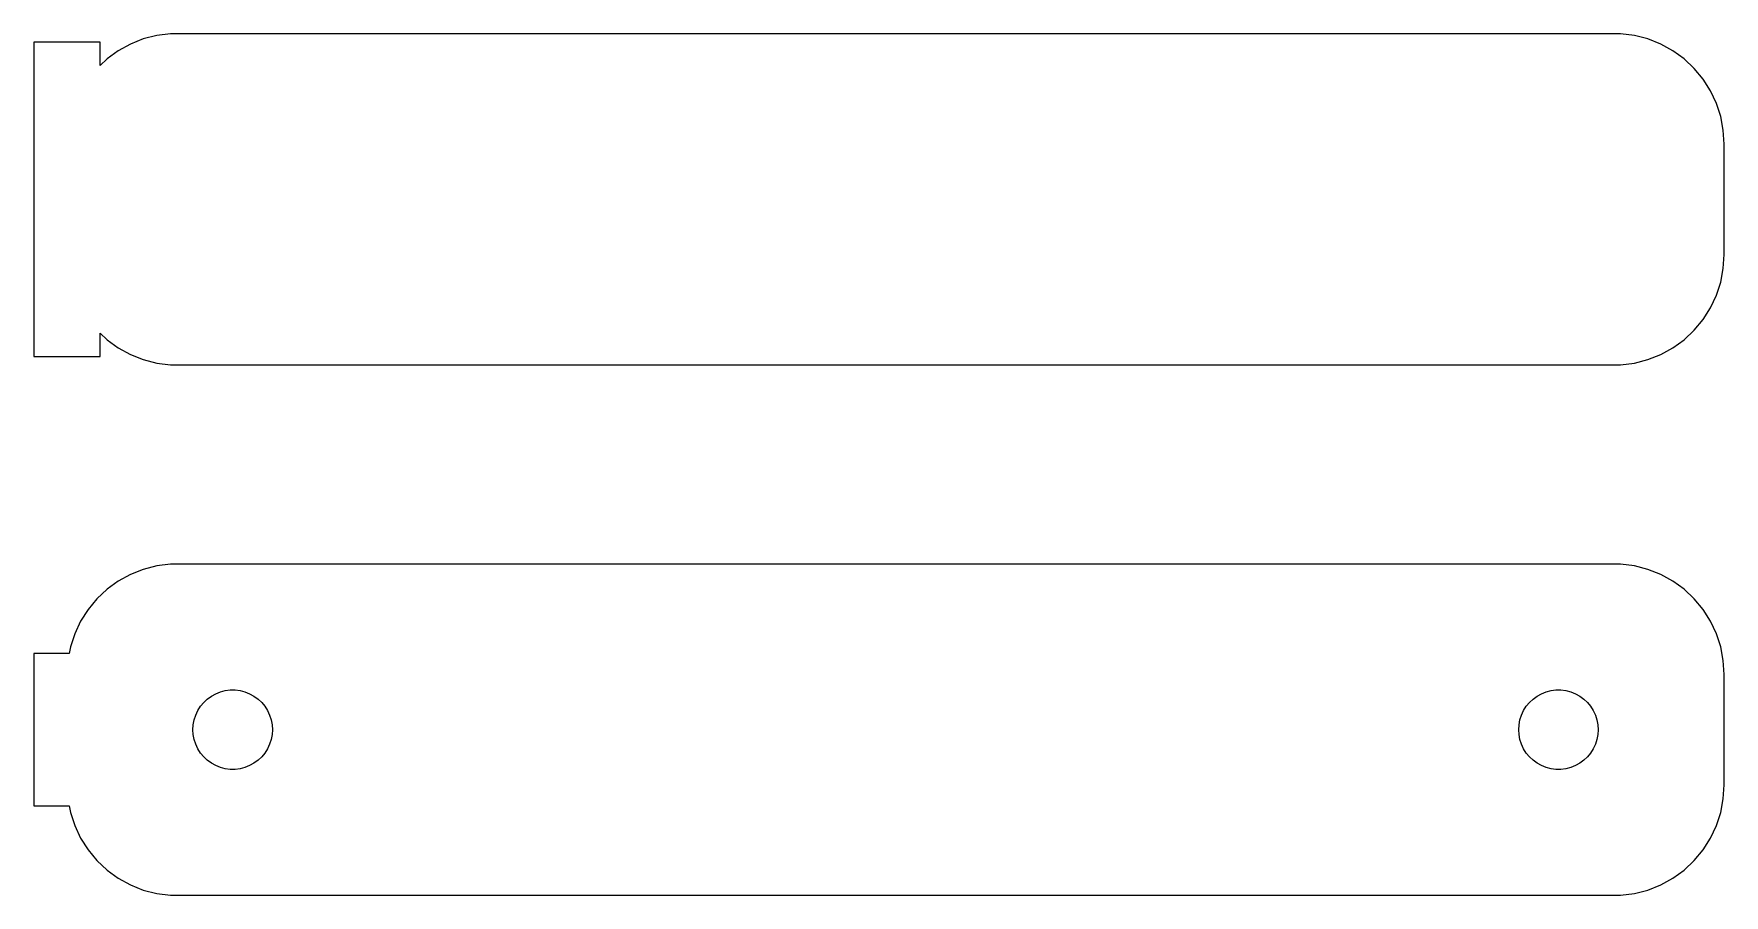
# Model space of a CAD drawing. Header units: metres. Extents: x -39 to 37.5, y 16.5 to 55.5.
import ezdxf

# ---------------------------------------------------------------- set-up
doc = ezdxf.new("R2010")
doc.units = ezdxf.units.M

msp = doc.modelspace()

# ---------------------------------------------------------------- linework, layer by layer
for p, q in [((-36, 55.1148), (-39, 55.1148)), ((-39, 55.1148), (-39, 40.8852)), ((-36, 54.0587), (-36, 55.1148)), ((-34.0451, 55.2553), (-34.6289, 55.0241)), ((-33.4369, 55.4114), (-34.0451, 55.2553)), ((-32.8139, 55.4901), (-33.4369, 55.4114)), ((32.8139, 55.4901), (-32.8139, 55.4901)), ((33.4369, 55.4114), (32.8139, 55.4901)), ((34.0451, 55.2553), (33.4369, 55.4114)), ((34.6289, 55.0241), (34.0451, 55.2553)), ((-35.6871, 54.3526), (-36, 54.0587)), ((-35.1791, 54.7216), (-35.6871, 54.3526)), ((-34.6289, 55.0241), (-35.1791, 54.7216)), ((35.1791, 54.7216), (34.6289, 55.0241)), ((35.6871, 54.3526), (35.1791, 54.7216)), ((36.1448, 53.9227), (35.6871, 54.3526)), ((36.5451, 53.4389), (36.1448, 53.9227)), ((36.8815, 52.9088), (36.5451, 53.4389)), ((37.1489, 52.3406), (36.8815, 52.9088)), ((37.3429, 51.7434), (37.1489, 52.3406)), ((37.4606, 51.1267), (37.3429, 51.7434)), ((37.5, 50.5), (37.4606, 51.1267)), ((37.5, 45.5), (37.5, 50.5)), ((37.4606, 44.8733), (37.5, 45.5)), ((37.3429, 44.2566), (37.4606, 44.8733)), ((36.8815, 43.0912), (37.1489, 43.6594)), ((37.1489, 43.6594), (37.3429, 44.2566)), ((36.5451, 42.5611), (36.8815, 43.0912)), ((35.6871, 41.6474), (36.1448, 42.0773)), ((36.1448, 42.0773), (36.5451, 42.5611)), ((-36, 40.8852), (-36, 41.9413)), ((-36, 41.9413), (-35.6871, 41.6474)), ((-35.6871, 41.6474), (-35.1791, 41.2784)), ((35.1791, 41.2784), (35.6871, 41.6474)), ((-39, 40.8852), (-36, 40.8852)), ((-35.1791, 41.2784), (-34.6289, 40.9759)), ((-34.6289, 40.9759), (-34.0451, 40.7447)), ((-34.0451, 40.7447), (-33.4369, 40.5886)), ((-33.4369, 40.5886), (-32.8139, 40.5099)), ((32.8139, 40.5099), (33.4369, 40.5886)), ((33.4369, 40.5886), (34.0451, 40.7447)), ((34.0451, 40.7447), (34.6289, 40.9759)), ((34.6289, 40.9759), (35.1791, 41.2784)), ((-32.8139, 40.5099), (32.8139, 40.5099)), ((-33.4369, 31.4114), (-34.0451, 31.2553)), ((-32.8139, 31.4901), (-33.4369, 31.4114)), ((32.8139, 31.4901), (-32.8139, 31.4901)), ((33.4369, 31.4114), (32.8139, 31.4901)), ((34.0451, 31.2553), (33.4369, 31.4114)), ((-35.1791, 30.7216), (-35.6871, 30.3526)), ((-34.6289, 31.0241), (-35.1791, 30.7216)), ((-34.0451, 31.2553), (-34.6289, 31.0241)), ((34.6289, 31.0241), (34.0451, 31.2553)), ((35.1791, 30.7216), (34.6289, 31.0241)), ((35.6871, 30.3526), (35.1791, 30.7216)), ((-36.1448, 29.9227), (-36.5451, 29.4389)), ((-35.6871, 30.3526), (-36.1448, 29.9227)), ((36.1448, 29.9227), (35.6871, 30.3526)), ((36.5451, 29.4389), (36.1448, 29.9227)), ((-36.5451, 29.4389), (-36.8815, 28.9088)), ((36.8815, 28.9088), (36.5451, 29.4389)), ((-37.1489, 28.3406), (-37.3429, 27.7434)), ((-36.8815, 28.9088), (-37.1489, 28.3406)), ((37.1489, 28.3406), (36.8815, 28.9088)), ((37.3429, 27.7434), (37.1489, 28.3406)), ((-37.3429, 27.7434), (-37.4, 27.4442)), ((37.4606, 27.1267), (37.3429, 27.7434)), ((-37.4, 27.4442), (-39, 27.4442)), ((-39, 27.4442), (-39, 20.5558)), ((37.5, 26.5), (37.4606, 27.1267)), ((37.5, 21.5), (37.5, 26.5)), ((-31.3121, 25.2322), (-31.1474, 25.3869)), ((-31.1474, 25.3869), (-30.9645, 25.5198)), ((-30.9645, 25.5198), (-30.7664, 25.6287)), ((-30.7664, 25.6287), (-30.5562, 25.7119)), ((-30.5562, 25.7119), (-30.3373, 25.7681)), ((-30.3373, 25.7681), (-30.113, 25.7964)), ((-30.113, 25.7964), (-29.887, 25.7964)), ((-29.887, 25.7964), (-29.6627, 25.7681)), ((-29.6627, 25.7681), (-29.4438, 25.7119)), ((-29.4438, 25.7119), (-29.2336, 25.6287)), ((-29.2336, 25.6287), (-29.0355, 25.5198)), ((-29.0355, 25.5198), (-28.8526, 25.3869)), ((-28.8526, 25.3869), (-28.6879, 25.2322)), ((28.6879, 25.2322), (28.8526, 25.3869)), ((28.8526, 25.3869), (29.0355, 25.5198)), ((29.0355, 25.5198), (29.2336, 25.6287)), ((29.2336, 25.6287), (29.4438, 25.7119)), ((29.4438, 25.7119), (29.6627, 25.7681)), ((29.6627, 25.7681), (29.887, 25.7964)), ((29.887, 25.7964), (30.113, 25.7964)), ((30.113, 25.7964), (30.3373, 25.7681)), ((30.3373, 25.7681), (30.5562, 25.7119)), ((30.5562, 25.7119), (30.7664, 25.6287)), ((30.7664, 25.6287), (30.9645, 25.5198)), ((30.9645, 25.5198), (31.1474, 25.3869)), ((31.1474, 25.3869), (31.3121, 25.2322)), ((-31.7434, 24.4476), (-31.6736, 24.6626)), ((-31.6736, 24.6626), (-31.5773, 24.8671)), ((-31.5773, 24.8671), (-31.4562, 25.058)), ((-31.4562, 25.058), (-31.3121, 25.2322)), ((-28.6879, 25.2322), (-28.5438, 25.058)), ((-28.5438, 25.058), (-28.4226, 24.8671)), ((-28.4226, 24.8671), (-28.3264, 24.6626)), ((-28.3264, 24.6626), (-28.2565, 24.4476)), ((28.2565, 24.4476), (28.3264, 24.6626)), ((28.3264, 24.6626), (28.4226, 24.8671)), ((28.4226, 24.8671), (28.5438, 25.058)), ((28.5438, 25.058), (28.6879, 25.2322)), ((31.3121, 25.2322), (31.4562, 25.058)), ((31.4562, 25.058), (31.5773, 24.8671)), ((31.5773, 24.8671), (31.6736, 24.6626)), ((31.6736, 24.6626), (31.7434, 24.4476)), ((-31.8, 24), (-31.7858, 24.2256)), ((-31.7858, 23.7744), (-31.8, 24)), ((-31.7858, 24.2256), (-31.7434, 24.4476)), ((-31.7434, 23.5524), (-31.7858, 23.7744)), ((-28.2565, 24.4476), (-28.2142, 24.2256)), ((-28.2142, 23.7744), (-28.2565, 23.5524)), ((-28.2142, 24.2256), (-28.2, 24)), ((-28.2, 24), (-28.2142, 23.7744)), ((28.2, 24), (28.2142, 24.2256)), ((28.2142, 23.7744), (28.2, 24)), ((28.2142, 24.2256), (28.2565, 24.4476)), ((28.2565, 23.5524), (28.2142, 23.7744)), ((31.7434, 24.4476), (31.7858, 24.2256)), ((31.7858, 23.7744), (31.7434, 23.5524)), ((31.7858, 24.2256), (31.8, 24)), ((31.8, 24), (31.7858, 23.7744)), ((-31.6736, 23.3374), (-31.7434, 23.5524)), ((-31.5773, 23.1329), (-31.6736, 23.3374)), ((-31.4562, 22.942), (-31.5773, 23.1329)), ((-28.4226, 23.1329), (-28.5438, 22.942)), ((-28.3264, 23.3374), (-28.4226, 23.1329)), ((-28.2565, 23.5524), (-28.3264, 23.3374)), ((28.3264, 23.3374), (28.2565, 23.5524)), ((28.4226, 23.1329), (28.3264, 23.3374)), ((28.5438, 22.942), (28.4226, 23.1329)), ((31.5773, 23.1329), (31.4562, 22.942)), ((31.6736, 23.3374), (31.5773, 23.1329)), ((31.7434, 23.5524), (31.6736, 23.3374)), ((-31.3121, 22.7678), (-31.4562, 22.942)), ((-31.1474, 22.6131), (-31.3121, 22.7678)), ((-30.9645, 22.4802), (-31.1474, 22.6131)), ((-30.7664, 22.3713), (-30.9645, 22.4802)), ((-30.5562, 22.2881), (-30.7664, 22.3713)), ((-30.3373, 22.2319), (-30.5562, 22.2881)), ((-30.113, 22.2036), (-30.3373, 22.2319)), ((-29.887, 22.2036), (-30.113, 22.2036)), ((-29.6627, 22.2319), (-29.887, 22.2036)), ((-29.4438, 22.2881), (-29.6627, 22.2319)), ((-29.2336, 22.3713), (-29.4438, 22.2881)), ((-29.0355, 22.4802), (-29.2336, 22.3713)), ((-28.8526, 22.6131), (-29.0355, 22.4802)), ((-28.6879, 22.7678), (-28.8526, 22.6131)), ((-28.5438, 22.942), (-28.6879, 22.7678)), ((28.6879, 22.7678), (28.5438, 22.942)), ((28.8526, 22.6131), (28.6879, 22.7678)), ((29.0355, 22.4802), (28.8526, 22.6131)), ((29.2336, 22.3713), (29.0355, 22.4802)), ((29.4438, 22.2881), (29.2336, 22.3713)), ((29.6627, 22.2319), (29.4438, 22.2881)), ((29.887, 22.2036), (29.6627, 22.2319)), ((30.113, 22.2036), (29.887, 22.2036)), ((30.3373, 22.2319), (30.113, 22.2036)), ((30.5562, 22.2881), (30.3373, 22.2319)), ((30.7664, 22.3713), (30.5562, 22.2881)), ((30.9645, 22.4802), (30.7664, 22.3713)), ((31.1474, 22.6131), (30.9645, 22.4802)), ((31.3121, 22.7678), (31.1474, 22.6131)), ((31.4562, 22.942), (31.3121, 22.7678)), ((37.4606, 20.8733), (37.5, 21.5)), ((37.3429, 20.2566), (37.4606, 20.8733)), ((-39, 20.5558), (-37.4, 20.5558)), ((-37.4, 20.5558), (-37.3429, 20.2566)), ((-37.3429, 20.2566), (-37.1489, 19.6594)), ((37.1489, 19.6594), (37.3429, 20.2566)), ((-37.1489, 19.6594), (-36.8815, 19.0912)), ((36.8815, 19.0912), (37.1489, 19.6594)), ((-36.8815, 19.0912), (-36.5451, 18.5611)), ((-36.5451, 18.5611), (-36.1448, 18.0773)), ((36.1448, 18.0773), (36.5451, 18.5611)), ((36.5451, 18.5611), (36.8815, 19.0912)), ((-36.1448, 18.0773), (-35.6871, 17.6474)), ((-35.6871, 17.6474), (-35.1791, 17.2784)), ((35.1791, 17.2784), (35.6871, 17.6474)), ((35.6871, 17.6474), (36.1448, 18.0773)), ((-35.1791, 17.2784), (-34.6289, 16.9759)), ((-34.6289, 16.9759), (-34.0451, 16.7447)), ((34.0451, 16.7447), (34.6289, 16.9759)), ((34.6289, 16.9759), (35.1791, 17.2784)), ((-34.0451, 16.7447), (-33.4369, 16.5886)), ((-33.4369, 16.5886), (-32.8139, 16.5099)), ((-32.8139, 16.5099), (32.8139, 16.5099)), ((32.8139, 16.5099), (33.4369, 16.5886)), ((33.4369, 16.5886), (34.0451, 16.7447))]:
    msp.add_line(p, q)

doc.saveas('drawing.dxf')
